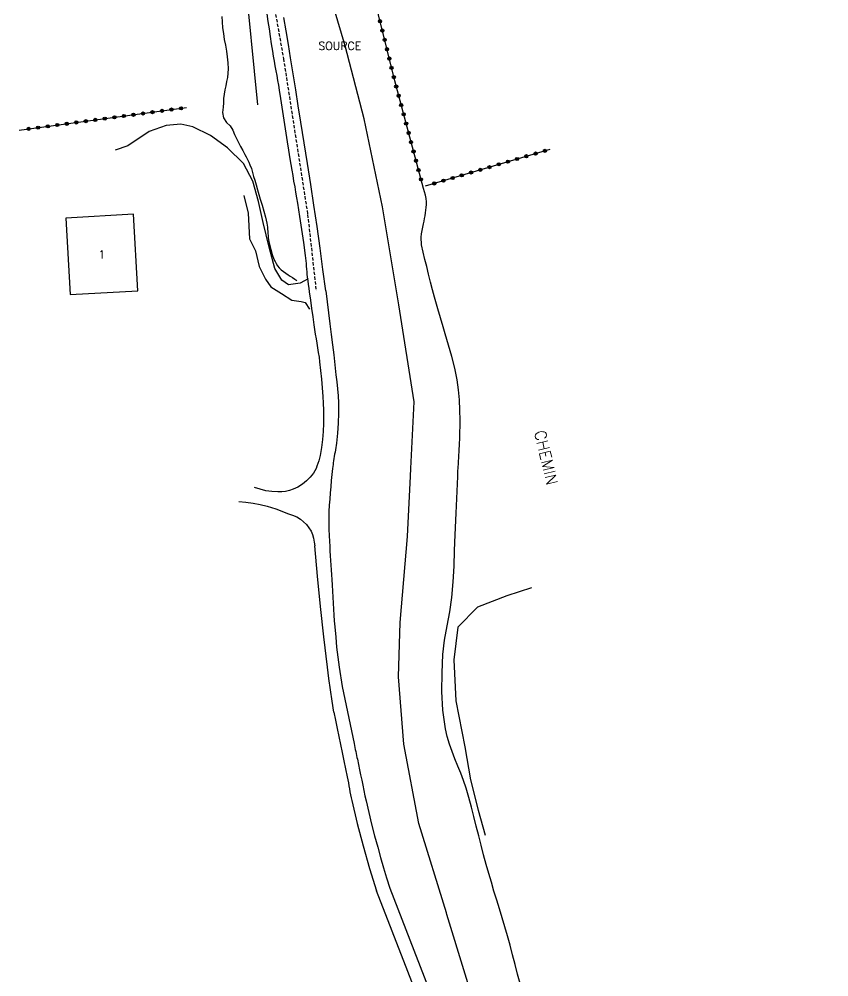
# Model space of a CAD drawing. Header units: millimetres. Extents: x 176000 to 177000, y 162000 to 163001.
# Drawn here: x 176668.1 to 176794.6, y 162591.6 to 162741.2 of the extents above; entities that cross this region are included whole.
import ezdxf
from ezdxf.enums import TextEntityAlignment as Align

# ---------------------------------------------------------------- set-up
doc = ezdxf.new("R2010")
doc.units = ezdxf.units.MM
doc.linetypes.add('DASHED', pattern=[0.75, 0.5, -0.25])
doc.layers.get('0').update_dxf_attribs({"linetype": 'CONTINUOUS'})
for name, color, linetype in [('W0001', 6, 'DASHED'), ('W0008', 7, 'CONTINUOUS'), ('W0017', 7, 'CONTINUOUS'), ('W0071', 7, 'CONTINUOUS'), ('W0101', 7, 'CONTINUOUS'), ('W0211', 2, 'CONTINUOUS'), ('W0300', 7, 'CONTINUOUS'), ('W0322', 7, 'CONTINUOUS'), ('W0323', 7, 'CONTINUOUS'), ('W0330', 7, 'CONTINUOUS'), ('W0988', 4, 'CONTINUOUS'), ('W0989', 7, 'CONTINUOUS'), ('W0991', 7, 'CONTINUOUS')]:
    doc.layers.add(name, color=color, linetype=linetype)
doc.styles.get("Standard").update_dxf_attribs({"font": 'romans.shx', "width": 0.85})

# ---------------------------------------------------------------- blocks, each defined once
blk = doc.blocks.new('t323o')
at = {"color": 0, "linetype": 'Continuous'}
for radius in [0.25, 0.15]:
    blk.add_circle((0, 0), radius, dxfattribs=at)
blk = doc.blocks.new('t322o')
at = {"color": 0, "linetype": 'Continuous'}
for radius in [0.25, 0.15]:
    blk.add_circle((0, 0), radius, dxfattribs=at)

msp = doc.modelspace()

# ---------------------------------------------------------------- linework, layer by layer
at = {"layer": 'W0001'}
msp.add_lwpolyline([(176706.75, 162750.04), (176709.4, 162734.99), (176713.17, 162710.65), (176714.5, 162698.71)], dxfattribs=at)
at = {"layer": 'W0008'}
for points in [[(176706.8, 162741.97), (176706.97, 162740.8), (176707.14, 162739.63), (176707.31, 162738.47), (176707.49, 162737.3), (176707.67, 162736.14), (176707.8, 162735.38), (176707.93, 162734.62), (176708.07, 162733.87), (176708.2, 162733.11), (176708.34, 162732.36), (176708.48, 162731.6), (176708.61, 162730.85), (176708.73, 162730.09), (176708.95, 162728.75), (176709.16, 162727.4), (176709.36, 162726.06), (176709.56, 162724.71), (176709.76, 162723.37), (176709.96, 162722.02), (176710.17, 162720.68), (176710.39, 162719.33), (176710.53, 162718.47), (176710.68, 162717.6), (176710.84, 162716.73), (176710.99, 162715.87), (176711.15, 162715), (176711.3, 162714.13), (176711.45, 162713.27), (176711.6, 162712.4), (176711.92, 162710.36), (176712.24, 162708.32), (176712.54, 162706.28), (176712.8, 162704.24), (176712.85, 162703.82), (176712.89, 162703.4), (176712.93, 162702.98), (176712.96, 162702.56), (176712.99, 162702.14), (176713.03, 162701.72), (176713.07, 162701.31), (176713.11, 162700.89), (176713.18, 162700.3), (176713.26, 162699.72), (176713.34, 162699.14), (176713.43, 162698.56)], [(176715.99, 162698.71), (176715.56, 162702.06), (176715.11, 162705.42), (176714.65, 162708.77), (176714.16, 162712.11), (176713.67, 162715.36), (176713.15, 162718.61), (176712.62, 162721.85), (176712.1, 162725.1), (176711.71, 162727.6), (176711.31, 162730.11), (176710.91, 162732.62), (176710.51, 162735.12), (176710.16, 162737.23), (176709.82, 162739.33), (176709.46, 162741.43)]]:
    msp.add_lwpolyline(points, dxfattribs=at)
at = {"layer": 'W0017'}
for points in [[(176713.23, 162700.6), (176712.02, 162699.93), (176710.18, 162699.65), (176709.16, 162700.4), (176708.04, 162702.23), (176707.16, 162705.55), (176706.23, 162709.43), (176705.51, 162712.68), (176704.63, 162715.87), (176703.18, 162718.6), (176700.67, 162721.08), (176697.99, 162723.01), (176695.27, 162724.34), (176693.35, 162724.78), (176691.07, 162724.53), (176688.43, 162723.62), (176685.08, 162721.4), (176683.14, 162720.72)], [(176703.23, 162713.64), (176703.89, 162710.86), (176704.11, 162706.83), (176705.02, 162705), (176705.63, 162702.55), (176706.6, 162700.57), (176707.42, 162699.34), (176709.09, 162698.34), (176710.72, 162697.29), (176712.18, 162697.08), (176712.79, 162696.9), (176713.46, 162695.85)]]:
    msp.add_lwpolyline(points, dxfattribs=at)
at = {"layer": 'W0071'}
for points in [[(176715.99, 162698.71), (176716.21, 162697), (176716.44, 162695.3), (176716.65, 162693.59), (176716.87, 162691.89), (176717.06, 162690.32), (176717.25, 162688.75), (176717.43, 162687.19), (176717.6, 162685.62), (176717.72, 162684.52), (176717.83, 162683.42), (176717.92, 162682.33), (176717.97, 162681.22), (176717.97, 162679.65), (176717.92, 162678.07), (176717.82, 162676.5), (176717.68, 162674.93), (176717.63, 162674.58), (176717.58, 162674.24), (176717.52, 162673.9), (176717.46, 162673.55), (176717.39, 162673.21), (176717.33, 162672.87), (176717.27, 162672.53), (176717.22, 162672.19), (176717.18, 162671.89), (176717.14, 162671.59), (176717.11, 162671.3), (176717.07, 162671)], [(176713.43, 162698.56), (176713.6, 162697.27), (176713.78, 162695.98), (176713.96, 162694.69), (176714.15, 162693.4), (176714.26, 162692.69), (176714.37, 162691.97), (176714.49, 162691.25), (176714.61, 162690.54), (176714.73, 162689.82), (176714.84, 162689.1), (176714.95, 162688.38), (176715.04, 162687.66), (176715.2, 162686.31), (176715.34, 162684.95), (176715.46, 162683.59), (176715.55, 162682.23), (176715.61, 162681.17), (176715.64, 162680.11), (176715.66, 162679.05), (176715.63, 162677.99), (176715.58, 162676.74), (176715.49, 162675.5), (176715.36, 162674.25), (176715.15, 162673.02), (176715.05, 162672.59), (176714.93, 162672.16), (176714.78, 162671.74), (176714.62, 162671.33)], [(176714.48, 162671), (176714.3, 162670.63), (176714.09, 162670.28), (176713.85, 162669.95), (176713.59, 162669.64), (176713, 162669.06), (176712.36, 162668.54), (176711.66, 162668.09), (176710.91, 162667.73), (176710.33, 162667.53), (176709.73, 162667.41), (176709.13, 162667.35), (176708.52, 162667.34), (176707.59, 162667.39), (176706.67, 162667.52), (176705.76, 162667.73), (176704.87, 162668.01)], [(176714.62, 162671.33), (176714.48, 162671)], [(176717.07, 162671), (176716.97, 162670.05), (176716.87, 162669.09), (176716.79, 162668.13), (176716.71, 162667.18), (176716.63, 162666.21), (176716.56, 162665.25), (176716.5, 162664.28), (176716.47, 162663.31), (176716.47, 162662.38), (176716.5, 162661.44), (176716.54, 162660.51), (176716.58, 162659.58), (176716.62, 162658.84), (176716.66, 162658.1), (176716.71, 162657.36), (176716.76, 162656.62), (176716.82, 162655.88), (176716.87, 162655.14), (176716.92, 162654.4), (176716.97, 162653.66), (176717.02, 162652.74), (176717.07, 162651.81), (176717.12, 162650.88), (176717.17, 162649.95), (176717.22, 162649.02), (176717.28, 162648.09), (176717.34, 162647.17), (176717.41, 162646.24), (176717.55, 162644.66), (176717.7, 162643.08), (176717.87, 162641.51), (176718.09, 162639.93), (176718.59, 162636.94), (176719.18, 162633.96), (176719.8, 162630.98), (176720.42, 162628.01), (176720.48, 162627.7), (176720.55, 162627.4), (176720.62, 162627.09), (176720.68, 162626.79), (176720.75, 162626.48), (176720.81, 162626.17), (176720.88, 162625.87), (176720.95, 162625.56), (176721.12, 162624.75), (176721.28, 162623.94), (176721.45, 162623.12), (176721.61, 162622.31), (176721.78, 162621.5), (176721.95, 162620.68), (176722.12, 162619.87), (176722.31, 162619.06), (176722.73, 162617.24), (176723.17, 162615.43), (176723.63, 162613.62), (176724.12, 162611.82), (176724.56, 162610.22), (176725.03, 162608.62), (176725.51, 162607.03), (176726.01, 162605.44)], [(176702.43, 162665.83), (176703.54, 162665.73), (176704.65, 162665.57), (176705.75, 162665.37), (176706.83, 162665.11), (176707.52, 162664.91), (176708.19, 162664.66), (176708.86, 162664.4), (176709.52, 162664.14), (176710.16, 162663.9), (176710.82, 162663.68), (176711.46, 162663.42), (176712.06, 162663.07), (176712.55, 162662.67), (176712.99, 162662.22), (176713.38, 162661.73), (176713.7, 162661.19), (176713.93, 162660.65), (176714.09, 162660.08), (176714.19, 162659.5), (176714.29, 162658.93)], [(176717.27, 162632.93), (176716.99, 162634.67), (176716.72, 162636.42), (176716.48, 162638.17), (176716.25, 162639.93), (176715.69, 162644.67), (176715.17, 162649.42), (176714.71, 162654.17), (176714.29, 162658.93)], [(176716.27, 162639.93), (176716.25, 162639.93)], [(176717.27, 162632.93), (176717.5, 162631.66), (176717.76, 162630.39), (176718.02, 162629.13), (176718.29, 162627.87), (176718.57, 162626.61), (176718.84, 162625.35), (176719.11, 162624.09), (176719.36, 162622.82), (176719.45, 162622.36), (176719.53, 162621.89), (176719.61, 162621.43), (176719.69, 162620.97), (176719.77, 162620.5), (176719.86, 162620.04), (176719.95, 162619.57), (176720.05, 162619.11), (176720.91, 162615.56), (176721.84, 162612.03), (176722.85, 162608.52), (176723.93, 162605.03)], [(176773.23, 162478.1), (176723.93, 162605.03)], [(176726.01, 162605.44), (176775.02, 162478.76)]]:
    msp.add_lwpolyline(points, dxfattribs=at)
at = {"layer": 'W0101'}
msp.add_lwpolyline([(176675.41, 162710.08), (176676.11, 162698.14), (176686.66, 162698.75), (176685.96, 162710.7)], close=True, dxfattribs=at)
at = {"layer": 'W0211'}
for points in [[(176699.8, 162741.56), (176699.81, 162740.76), (176699.89, 162739.83), (176700.01, 162738.91), (176700.16, 162738), (176700.33, 162737.09), (176700.49, 162736.18), (176700.63, 162735.26), (176700.72, 162734.33), (176700.76, 162733.4), (176700.72, 162732.73), (176700.64, 162732.07), (176700.52, 162731.41), (176700.38, 162730.76), (176700.24, 162730.1), (176700.12, 162729.44), (176700.04, 162728.78), (176700.02, 162728.11), (176699.96, 162727.41), (176699.88, 162726.6), (176700.01, 162725.74), (176700.5, 162725.02), (176700.5, 162725.01), (176700.51, 162725.01), (176700.51, 162725.01), (176700.51, 162725.01), (176700.51, 162725.01), (176700.52, 162725.02), (176700.52, 162725.02), (176700.52, 162725.02), (176701.1, 162724.51), (176701.48, 162723.83), (176701.75, 162723.14), (176702.04, 162722.52), (176702.38, 162721.9), (176702.71, 162721.29), (176703.04, 162720.67), (176703.36, 162720.05), (176703.57, 162719.65), (176703.78, 162719.25), (176703.99, 162718.84), (176704.17, 162718.43), (176704.39, 162717.83), (176704.57, 162717.22), (176704.73, 162716.61), (176704.91, 162716), (176705.13, 162715.27), (176705.35, 162714.53), (176705.57, 162713.79), (176705.78, 162713.05), (176706.06, 162712.12), (176706.35, 162711.2), (176706.61, 162710.26), (176706.82, 162709.32), (176706.87, 162708.99), (176706.91, 162708.67), (176706.93, 162708.34), (176706.95, 162708.02), (176706.97, 162707.69), (176706.99, 162707.36), (176707.03, 162707.04), (176707.08, 162706.72), (176707.23, 162705.95), (176707.42, 162705.19), (176707.64, 162704.43), (176707.92, 162703.7), (176708.08, 162703.33), (176708.27, 162702.98), (176708.48, 162702.64), (176708.73, 162702.32), (176709.05, 162702.01), (176709.39, 162701.74), (176709.75, 162701.5), (176710.11, 162701.25), (176710.45, 162701.02), (176710.8, 162700.79), (176711.15, 162700.58), (176711.51, 162700.37)], [(176736.66, 162671), (176736.71, 162671.94), (176736.77, 162672.88), (176736.83, 162673.82), (176736.88, 162674.76), (176736.93, 162675.71), (176736.96, 162676.65), (176736.98, 162677.59), (176736.97, 162678.54), (176736.94, 162680.12), (176736.86, 162681.7), (176736.73, 162683.28), (176736.51, 162684.85), (176736.15, 162686.67), (176735.67, 162688.47), (176735.16, 162690.24), (176734.65, 162692.02), (176734.45, 162692.73), (176734.24, 162693.45), (176734.03, 162694.16), (176733.81, 162694.87), (176733.6, 162695.58), (176733.39, 162696.29), (176733.18, 162697), (176732.98, 162697.72), (176732.66, 162698.91), (176732.34, 162700.11), (176732.04, 162701.32), (176731.76, 162702.52), (176731.49, 162703.65), (176731.2, 162704.78), (176730.97, 162705.93), (176730.89, 162707.1), (176730.93, 162707.64), (176731.04, 162708.16), (176731.18, 162708.68), (176731.28, 162709.2), (176731.35, 162709.62), (176731.43, 162710.04), (176731.51, 162710.47), (176731.59, 162710.89), (176731.65, 162711.32), (176731.7, 162711.75), (176731.72, 162712.19), (176731.72, 162712.62), (176731.67, 162713.15), (176731.58, 162713.68), (176731.44, 162714.2), (176731.26, 162714.7)], [(176746.34, 162590.53), (176745.94, 162592.02), (176745.56, 162593.52), (176745.17, 162595.02), (176744.78, 162596.52), (176744.36, 162598.01), (176743.96, 162599.4), (176743.54, 162600.8), (176743.12, 162602.19), (176742.7, 162603.58), (176742.27, 162604.97), (176741.86, 162606.36), (176741.45, 162607.75), (176741.05, 162609.15), (176740.64, 162610.64), (176740.26, 162612.13), (176739.88, 162613.62), (176739.51, 162615.12), (176739.14, 162616.61), (176738.75, 162618.11), (176738.34, 162619.59), (176737.91, 162621.07), (176737.52, 162622.23), (176737.09, 162623.38), (176736.63, 162624.51), (176736.17, 162625.64), (176735.72, 162626.78), (176735.31, 162627.94), (176734.95, 162629.12), (176734.68, 162630.32), (176734.28, 162633.22), (176734.13, 162636.13), (176734.16, 162639.05), (176734.3, 162641.95), (176734.54, 162644.18), (176734.94, 162646.4), (176735.37, 162648.61), (176735.68, 162650.83), (176735.89, 162653.27), (176736.03, 162655.71), (176736.12, 162658.16), (176736.23, 162660.6), (176736.28, 162661.74), (176736.33, 162662.89), (176736.38, 162664.03), (176736.42, 162665.17), (176736.46, 162666.31), (176736.51, 162667.45), (176736.55, 162668.59), (176736.6, 162669.73), (176736.61, 162670.05), (176736.63, 162670.37), (176736.64, 162670.68), (176736.66, 162671)]]:
    msp.add_lwpolyline(points, dxfattribs=at)
at = {"layer": 'W0300'}
for points in [[(176705.4, 162727.76), (176703.37, 162748.36), (176701.48, 162760.72), (176699.33, 162768.91), (176697.92, 162777.27), (176696.42, 162785.43), (176690.1, 162799.7), (176683.86, 162808.34)], [(176729.3, 162671), (176729.81, 162681.42), (176727.41, 162696.57), (176724.85, 162711.85), (176722.01, 162725.62), (176719.05, 162736.99), (176714.18, 162753.32), (176712.5, 162760.11), (176711.07, 162767.26), (176709.2, 162776.59), (176706.77, 162786.76), (176704.98, 162792.3), (176703.82, 162794.51), (176702.87, 162796.15)], [(176794.56, 162443.25), (176787.9, 162459.17), (176781.3, 162474.36), (176773.31, 162492.06), (176768.79, 162501.52), (176763.91, 162514.7), (176757.98, 162528.79), (176753.22, 162544.19), (176750.13, 162555.51), (176744.84, 162571.18), (176740.4, 162583.37), (176734.93, 162601.35), (176734.87, 162601.57), (176730.54, 162615.55), (176728.18, 162627.93), (176727.35, 162638.44), (176727.62, 162646.95), (176728.76, 162660.36), (176729.24, 162669.8), (176729.3, 162671)]]:
    msp.add_lwpolyline(points, dxfattribs=at)
at = {"layer": 'W0322'}
msp.add_lwpolyline([(176731.26, 162714.7), (176726.77, 162731.52), (176722.93, 162747.16), (176715.72, 162765.48)], dxfattribs=at)
at = {"layer": 'W0323'}
for points in [[(176668.13, 162723.85), (176670.03, 162724.08), (176694.28, 162727.36)], [(176751.01, 162720.83), (176731.5, 162715.09)]]:
    msp.add_lwpolyline(points, dxfattribs=at)
at = {"layer": 'W0330'}
msp.add_lwpolyline([(176748.12, 162652.36), (176744.3, 162651.09), (176739.71, 162649.3), (176736.65, 162646.2), (176736.02, 162641.08), (176736.3, 162634.7), (176737.7, 162627.49), (176738.59, 162622.36), (176739.79, 162617.61), (176740.9, 162613.69)], dxfattribs=at)

# ---------------------------------------------------------------- block references
at = {"layer": 'W0322'}
for p, rotation in [((176724.48, 162740.84), 103.8119105630355), ((176724.84, 162739.38), 103.8119105630355), ((176725.2, 162737.93), 103.8119105630355), ((176725.56, 162736.47), 103.8119105630355), ((176725.92, 162735.01), 103.8119105630355), ((176726.27, 162733.56), 103.8119105630355), ((176726.63, 162732.1), 103.8119105630355), ((176727.01, 162730.65), 104.9199683263224), ((176727.39, 162729.2), 104.9199683263224), ((176727.78, 162727.75), 104.9199683263224), ((176728.17, 162726.3), 104.9199683263224), ((176728.55, 162724.85), 104.9199683263224), ((176728.94, 162723.4), 104.9199683263224), ((176729.32, 162721.95), 104.9199683263224), ((176729.71, 162720.5), 104.9199683263224), ((176730.1, 162719.05), 104.9199683263224), ((176730.48, 162717.6), 104.9199683263224), ((176730.87, 162716.15), 104.9199683263224)]:
    msp.add_blockref('t322o', p, dxfattribs=dict(at, rotation=rotation))
at = {"layer": 'W0323'}
for p, rotation in [((176690.43, 162726.84), 7.700002207953648), ((176691.92, 162727.04), 7.700002207953648), ((176693.4, 162727.24), 7.700002207953648), ((176680.02, 162725.43), 7.700002207953648), ((176681.51, 162725.63), 7.700002207953648), ((176683, 162725.83), 7.700002207953648), ((176684.48, 162726.03), 7.700002207953648), ((176685.97, 162726.23), 7.700002207953648), ((176687.46, 162726.43), 7.700002207953648), ((176688.94, 162726.64), 7.700002207953648), ((176669.62, 162724.03), 6.826348230964884), ((176671.1, 162724.22), 7.700002207953648), ((176672.59, 162724.42), 7.700002207953648), ((176674.08, 162724.63), 7.700002207953648), ((176675.56, 162724.83), 7.700002207953648), ((176677.05, 162725.03), 7.700002207953648), ((176678.54, 162725.23), 7.700002207953648), ((176745.89, 162719.33), 196.4020554685255), ((176747.33, 162719.75), 196.4020554685255), ((176748.77, 162720.17), 196.4020554685255), ((176750.21, 162720.6), 196.4020554685255), ((176741.57, 162718.05), 196.4020554685255), ((176743.01, 162718.48), 196.4020554685255), ((176744.45, 162718.9), 196.4020554685255), ((176735.82, 162716.36), 196.4020554685255), ((176737.26, 162716.78), 196.4020554685255), ((176738.7, 162717.21), 196.4020554685255), ((176740.13, 162717.63), 196.4020554685255), ((176732.94, 162715.51), 196.4020554685255), ((176734.38, 162715.94), 196.4020554685255)]:
    msp.add_blockref('t323o', p, dxfattribs=dict(at, rotation=rotation))

# ---------------------------------------------------------------- texts
at = {"layer": 'W0988'}
msp.add_text('SOURCE  ', height=1.25, dxfattribs=at).set_placement((176719.05, 162736.99), align=Align.MIDDLE_CENTER)
at = {"layer": 'W0989'}
msp.add_text('CHEMIN', height=1.75, rotation=283.3029, dxfattribs=at).set_placement((176748.55, 162676.71))
at = {"layer": 'W0991'}
msp.add_text('1', height=1.25, dxfattribs=at).set_placement((176681.03, 162704.42), align=Align.MIDDLE_CENTER)

doc.saveas('drawing.dxf')
